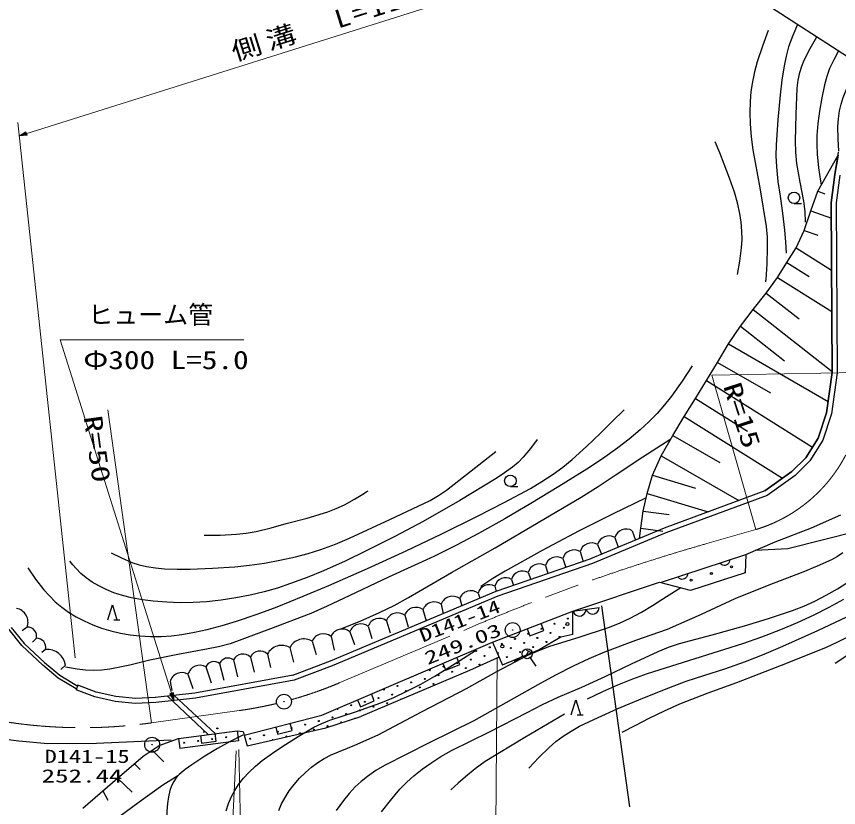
# Model space of a CAD drawing. Units: millimetres, scale not verified. Extents: x 40000 to 680000, y 20000 to 380000.
# Drawn here: x 452501 to 534672, y 239646 to 318663 of the extents above; entities that cross this region are included whole.
import ezdxf
from ezdxf.enums import TextEntityAlignment as Align

# ---------------------------------------------------------------- set-up
doc = ezdxf.new("R2010")
doc.units = ezdxf.units.MM
doc.header["$LTSCALE"] = 1000
doc.linetypes.add('CHAIN', pattern=[18.5, 12, -1.5, 3.5, -1.5])
for name, color, linetype, lineweight in [('M-BGD', 7, 'Continuous', 25), ('M-BGD-HTXT', 7, 'Continuous', 13), ('M-BMK', 2, 'CHAIN', 13), ('M-BMK-SRVR', 3, 'Continuous', 25), ('M-STR-STRC', 7, 'Continuous', 25)]:
    doc.layers.add(name, color=color, linetype=linetype, lineweight=lineweight)
doc.styles.add('ＭＳ ゴシック', font='')
doc.styles.get('ＭＳ ゴシック').set_extended_font_data('MS Gothic')

# ---------------------------------------------------------------- blocks, each defined once
blk = doc.blocks.new('BUHIN527')
at = {"color": 3, "linetype": 'Continuous', "lineweight": 25}
for radius in [746, 22.5]:
    blk.add_circle((0, 0), radius, dxfattribs=at)
blk = doc.blocks.new('BUHIN530')
at = {"color": 7, "linetype": 'Continuous', "lineweight": 25}
blk.add_lwpolyline([(-261, -609), (-101, -624), (49, -601), (234, -540), (364, -437), (471, -314), (552, -125), (568, 38), (552, 203), (469, 380), (380, 501), (261, 609)], dxfattribs=at)
blk = doc.blocks.new('BUHIN547')
at = {"color": 7, "linetype": 'Continuous', "lineweight": 25}
blk.add_lwpolyline([(116, 486), (219, 421), (300, 340), (385, 222), (417, 101), (424, -22), (388, -172), (327, -279), (243, -372), (113, -441), (4, -477), (-116, -486)], dxfattribs=at)
blk = doc.blocks.new('BUHIN554')
at = {"color": 7, "linetype": 'Continuous', "lineweight": 25}
blk.add_lwpolyline([(-111, -742), (630, -853), (853, 630), (111, 742)], dxfattribs=at)
blk = doc.blocks.new('BUHIN626')
at = {"color": 7, "linetype": 'Continuous', "lineweight": 25}
blk.add_line((712, -268), (1027, 242), dxfattribs=at)
blk.add_lwpolyline([(394, -782), (-638, 395), (875, -4)], dxfattribs=at)
blk = doc.blocks.new('BUHIN627')
at = {"color": 7, "linetype": 'Continuous', "lineweight": 25}
blk.add_line((488, -302), (881, 333), dxfattribs=at)
blk.add_circle((0, 0), 574, dxfattribs=at)

msp = doc.modelspace()

# ---------------------------------------------------------------- linework, layer by layer
at = {"layer": 'M-BGD'}
for p, q in [((540240, 311617), (515208, 327783)), ((534301, 302872), (534674, 305116)), ((532602, 301198), (534622, 304800)), ((534622, 304800), (534301, 302872)), ((533944, 300061), (534301, 302872)), ((534301, 302872), (533944, 300061)), ((534796, 302799), (534445, 300031)), ((531916, 299242), (532602, 301198)), ((532602, 301198), (533314, 300948)), ((534027, 283104), (533944, 300061)), ((533944, 300061), (534027, 283104)), ((534445, 300031), (534527, 283072)), ((531230, 297285), (531916, 299242)), ((531916, 299242), (533952, 298528)), ((530422, 295565), (531230, 297285)), ((531230, 297285), (532596, 296806)), ((529493, 294081), (530422, 295565)), ((530422, 295565), (533977, 293338)), ((528563, 292597), (529493, 294081)), ((529493, 294081), (531740, 292673)), ((527450, 291030), (528563, 292597)), ((528563, 292597), (533998, 289192)), ((526153, 289379), (527450, 291030)), ((527450, 291030), (530732, 288451)), ((524855, 287727), (526153, 289379)), ((526153, 289379), (534027, 283192)), ((523667, 285972), (524855, 287727)), ((524855, 287727), (529283, 284249)), ((522588, 284113), (523667, 285972)), ((523667, 285972), (533632, 280189)), ((521486, 282287), (522588, 284113)), ((522588, 284113), (527857, 281055)), ((533481, 279070), (534027, 283104)), ((534027, 283104), (533481, 279070)), ((534527, 283072), (533970, 278957)), ((520362, 280496), (521486, 282287)), ((521486, 282287), (532078, 275639)), ((519238, 278705), (520362, 280496)), ((520362, 280496), (525570, 277227)), ((518096, 276801), (519238, 278705)), ((519238, 278705), (529071, 272533)), ((532646, 276549), (533481, 279070)), ((533481, 279070), (532646, 276549)), ((533970, 278957), (533102, 276335)), ((516938, 274784), (518096, 276801)), ((518096, 276801), (522797, 274101)), ((531416, 274578), (532646, 276549)), ((532646, 276549), (531416, 274578)), ((533102, 276335), (531808, 274262)), ((516082, 272859), (516938, 274784)), ((516938, 274784), (524720, 270315)), ((530008, 273206), (531416, 274578)), ((531416, 274578), (530008, 273206)), ((531808, 274262), (530330, 272822)), ((515527, 271024), (516082, 272859)), ((516082, 272859), (520366, 271563)), ((527313, 271269), (530008, 273206)), ((530008, 273206), (527313, 271269)), ((530330, 272822), (527551, 270824)), ((527313, 271269), (517237, 267564)), ((515136, 269257), (515527, 271024)), ((515527, 271024), (521630, 269179)), ((527551, 270824), (517420, 267099)), ((514910, 267556), (515136, 269257)), ((515136, 269257), (517736, 268910)), ((531963, 267579), (534892, 268880)), ((517237, 267564), (509870, 264474)), ((517420, 267099), (510063, 264013)), ((514047, 267301), (514370, 266362)), ((514773, 266531), (514910, 267556)), ((514910, 267556), (517096, 267264)), ((528328, 266175), (531963, 267579)), ((536972, 267347), (529605, 265474)), ((512311, 266604), (512649, 265640)), ((510576, 265907), (510974, 264938)), ((525394, 264936), (528328, 266175)), ((529605, 265474), (526323, 265329)), ((508840, 265210), (509151, 264227)), ((516981, 262171), (525394, 264936)), ((525394, 264936), (525352, 263094)), ((509900, 264486), (500425, 261212)), ((510063, 264013), (500603, 260744)), ((505369, 263816), (505621, 263007)), ((507105, 264513), (507398, 263621)), ((503634, 263119), (503913, 262417)), ((525352, 263094), (519858, 261340)), ((501973, 262436), (502184, 261819)), ((508421, 259366), (516770, 262143)), ((516770, 262143), (519856, 261343)), ((500313, 261753), (500458, 261223)), ((500425, 261212), (483862, 254280)), ((500603, 260744), (484048, 253816)), ((496806, 260516), (497009, 259782)), ((498652, 261070), (498830, 260544)), ((494959, 259962), (495163, 259010)), ((491306, 258861), (491641, 257698)), ((493133, 259411), (493439, 258288)), ((500089, 256159), (508125, 259245)), ((508117, 256935), (508125, 259245)), ((508125, 259245), (510748, 259634)), ((508125, 259245), (508421, 259366)), ((489479, 258310), (489854, 257098)), ((453046, 255840), (451741, 257448)), ((451982, 257627), (453266, 256044)), ((453576, 257662), (453068, 257282)), ((485825, 257208), (486294, 255931)), ((487652, 257759), (488007, 256532)), ((454495, 256549), (454113, 256168)), ((483944, 256738), (484245, 255365)), ((506919, 256659), (504748, 255413)), ((508117, 256935), (506919, 256659)), ((455124, 253881), (453046, 255840)), ((453266, 256044), (455330, 254099)), ((479829, 255622), (480181, 254165)), ((482062, 256267), (482465, 254932)), ((483016, 248883), (500089, 256159)), ((500088, 256159), (501073, 253861)), ((455413, 255435), (455031, 255119)), ((477595, 254976), (477898, 253633)), ((504737, 255404), (501059, 253856)), ((503121, 254756), (502260, 254248)), ((503691, 255258), (503374, 254691)), ((503457, 255388), (503922, 255129)), ((456851, 252821), (455317, 254110)), ((472813, 254038), (473232, 252369)), ((474184, 254386), (474590, 252710)), ((475890, 254681), (476275, 253170)), ((483862, 254280), (480080, 252828)), ((500517, 254552), (497780, 253350)), ((500723, 254677), (500517, 254552)), ((503836, 254598), (504404, 253775)), ((456676, 252576), (455124, 253881)), ((457410, 253875), (456933, 253432)), ((471441, 253689), (471960, 252097)), ((484048, 253816), (480259, 252361)), ((497780, 253350), (486937, 248729)), ((458469, 251489), (456676, 252576)), ((458625, 251746), (456851, 252821)), ((469647, 252955), (470120, 251534)), ((480170, 252853), (470333, 251072)), ((480259, 252361), (470405, 250577)), ((458650, 251867), (458471, 251400)), ((460472, 251171), (458650, 251867)), ((467853, 252221), (468040, 251349)), ((460327, 250692), (458471, 251400)), ((462354, 250229), (460327, 250692)), ((462432, 250724), (460472, 251171)), ((464393, 250552), (462432, 250724)), ((466404, 250641), (464393, 250552)), ((470333, 251072), (466372, 250639)), ((467612, 250775), (471679, 246937)), ((472375, 247029), (468282, 250848)), ((464382, 250052), (462354, 250229)), ((466426, 250142), (464382, 250052)), ((470405, 250577), (466426, 250142)), ((475265, 246870), (483016, 248883)), ((483422, 247597), (486937, 248729)), ((475574, 245819), (483422, 247597)), ((452725, 246281), (450349, 246582)), ((466766, 245835), (468703, 246545)), ((468703, 246545), (474566, 247318)), ((468703, 246545), (468834, 245554)), ((474566, 247318), (475164, 247257)), ((474566, 247318), (474697, 246326)), ((475164, 247257), (475265, 246870)), ((475265, 246870), (475574, 245819)), ((455625, 246013), (452725, 246281)), ((460511, 246049), (455625, 246013)), ((467978, 246366), (460511, 246049)), ((465164, 244763), (466766, 245835)), ((474697, 246326), (468834, 245554)), ((466063, 245364), (467229, 244226)), ((462107, 242160), (465164, 244763)), ((464289, 244018), (464882, 243439)), ((462605, 242584), (464058, 241166)), ((467118, 241918), (468647, 242848)), ((459150, 239569), (462107, 242160)), ((464783, 240227), (467118, 241918)), ((461130, 241304), (461650, 240396)), ((462744, 238705), (464783, 240227))]:
    msp.add_line(p, q, dxfattribs=at)
for points in [[(527651, 317264), (527067, 315704), (526538, 314120), (526270, 313141), (526058, 312137), (525917, 311158), (525836, 310160), (525809, 309056), (525843, 307942), (525950, 306636), (526117, 305339), (526803, 301533), (527434, 297698), (527522, 296624), (527550, 295549), (527501, 293963), (527392, 292364), (527384, 292264), (527376, 292154)], [(530552, 317874), (530087, 316755), (529680, 315620), (529422, 314681), (529222, 313726), (529008, 312301), (528850, 310851), (528609, 308335), (528429, 305830), (528413, 304737), (528458, 303645), (528609, 302187), (528822, 300721), (529077, 299015), (529273, 297308), (529365, 296165), (529444, 295022)], [(531365, 298110), (531320, 299170), (531215, 300222), (530823, 302102), (530492, 303983), (530405, 305111), (530378, 306247), (530428, 308868), (530538, 311500), (530640, 312283), (530802, 313060), (530994, 313693), (531243, 314309), (531845, 315472), (532497, 316618)], [(534669, 315215), (534195, 314344), (533778, 313451), (533494, 312665), (533264, 311848), (532986, 310531), (532764, 309190), (532604, 307987), (532504, 306775), (532484, 305841), (532524, 304897), (532669, 303547), (532875, 302198), (532908, 301999), (532940, 301801)], [(534703, 305224), (534627, 306439), (534610, 307665), (534658, 308444), (534768, 309229), (534921, 309914), (535132, 310580), (535414, 311240), (535751, 311876), (536294, 312774), (536883, 313632), (536918, 313680), (536959, 313736)], [(524579, 292897), (524809, 294225), (524978, 295555), (525026, 296379), (525014, 297213), (524934, 298105), (524793, 298995), (524556, 300056), (524261, 301105), (523783, 302526), (523252, 303919), (522796, 305036), (522325, 306156)], [(520026, 283755), (519024, 282230), (517976, 280745), (517282, 279860), (516541, 279013), (515717, 278173), (514842, 277366), (513750, 276452), (512612, 275578), (511069, 274481), (509496, 273437), (506729, 271706), (503915, 270017), (501321, 268493), (498698, 267023), (496479, 265852), (494234, 264735), (489702, 262654), (485179, 260526), (483566, 259751), (481930, 259032), (477906, 257494), (473859, 256012), (472682, 255705), (471489, 255457), (468645, 254935), (465820, 254356), (463836, 253880), (461842, 253464), (461028, 253372), (460208, 253340), (459398, 253367), (458584, 253456), (457994, 253555), (457407, 253669)], [(453630, 263583), (454410, 262473), (455241, 261397), (455789, 260779), (456387, 260195), (457023, 259664), (457707, 259172), (458469, 258702), (459262, 258283), (460126, 257897), (461011, 257569), (461941, 257288), (462886, 257065), (463852, 256898), (464829, 256791), (465899, 256738), (466968, 256745), (468003, 256809), (469037, 256934), (470310, 257151), (471580, 257429), (473051, 257816), (474508, 258261), (476546, 258956), (478569, 259709), (481157, 260744), (483734, 261839), (487596, 263532), (491441, 265283), (495023, 266980), (498588, 268736), (501247, 270101), (503891, 271526), (505026, 272200), (506134, 272929), (507112, 273653), (508054, 274426), (509483, 275712), (510871, 277043), (512049, 278196), (513227, 279359)], [(504538, 276413), (503868, 275509), (503156, 274649), (502643, 274126), (502088, 273647), (501293, 273062), (500450, 272517), (496807, 270330), (493161, 268210), (490333, 266720), (487466, 265277), (485343, 264261), (483197, 263301), (481561, 262626), (479903, 262008), (478593, 261572), (477266, 261195), (475865, 260863), (474440, 260588), (472973, 260367), (471496, 260205), (470179, 260125), (468851, 260106), (467521, 260145), (466178, 260245), (465086, 260390), (464005, 260595), (463113, 260822), (462237, 261107), (461470, 261418), (460727, 261785), (460085, 262165), (459469, 262600), (458949, 263039), (458464, 263527), (458142, 263894), (457829, 264270)], [(484921, 257498), (486859, 258278), (488780, 259117), (490239, 259836), (491673, 260611), (495997, 263110), (500341, 265577), (504633, 268113), (508944, 270638), (510654, 271707), (512341, 272832), (515118, 274680), (517918, 276490)], [(461980, 265073), (463001, 264575), (464039, 264136), (464764, 263899), (465505, 263721), (466388, 263578), (467296, 263492), (468579, 263450), (469868, 263467), (472106, 263557), (474327, 263705), (475802, 263854), (477287, 264064), (478836, 264344), (480380, 264684), (481664, 265023), (482930, 265419), (484375, 265964), (485800, 266565), (489837, 268404), (493853, 270299), (494687, 270801), (495490, 271355), (497941, 273290), (500416, 275203)], [(471268, 266852), (472878, 266868), (474487, 266944), (475467, 267047), (476447, 267210), (477957, 267575), (479472, 268002), (481551, 268563), (483613, 269182), (484459, 269503), (485290, 269882), (486292, 270437), (487278, 271051), (487456, 271165), (487641, 271285)], [(515428, 270574), (512069, 268959), (508738, 267291), (505031, 265306), (501342, 263264), (500118, 262509), (498907, 261714)], [(535113, 265102), (534563, 264729), (533966, 264399), (532542, 263757), (531096, 263172), (527706, 261868), (524319, 260500), (520947, 258938), (517544, 257428), (514392, 256324), (511263, 255163), (509699, 254503), (508149, 253783), (506367, 252875), (504612, 251914), (501432, 250089), (498223, 248317), (493755, 246110), (489279, 243852), (488417, 243334), (487584, 242763), (486952, 242261), (486360, 241713), (485755, 241061), (485188, 240360), (484473, 239355)], [(488982, 239202), (489883, 240353), (490835, 241471), (491509, 242167), (492226, 242820), (493046, 243481), (493903, 244094), (494925, 244742), (495975, 245337), (499778, 247207), (503557, 249132), (505081, 249923), (506641, 250663), (509007, 251664), (511346, 252719), (513973, 254009), (516629, 255246), (517685, 255668), (518770, 256036), (522036, 256883), (525286, 257787), (527683, 258527), (530072, 259326), (531189, 259760), (532290, 260251), (533432, 260850), (534551, 261503), (536074, 262470)], [(478725, 239341), (479007, 240002), (479346, 240641), (479768, 241305), (480247, 241946), (480791, 242573), (481377, 243157), (481988, 243682), (482633, 244157), (483268, 244554), (483944, 244903), (486311, 245872), (488653, 246897), (493057, 249227), (497482, 251544), (500525, 253223), (503603, 254854), (504699, 255343), (505817, 255777), (508757, 256667), (511687, 257617), (512776, 258065), (513852, 258572), (514978, 259177), (516084, 259840), (517485, 260728), (518899, 261617)], [(535174, 260432), (533700, 259622), (532189, 258860), (530535, 258097), (528856, 257388), (526977, 256663), (525078, 255996), (520321, 254489), (515553, 252991), (514065, 252464), (512590, 251877), (511067, 251198), (509549, 250481)], [(503714, 243570), (504713, 244637), (505750, 245655), (506420, 246235), (507134, 246772), (507946, 247291), (508794, 247761), (510647, 248656), (512530, 249498), (515095, 250580), (517697, 251611), (519429, 252256), (521191, 252848), (523291, 253504), (525377, 254219), (527248, 254962), (529099, 255761), (532585, 257328), (536053, 258953)], [(503544, 257493), (503812, 256792), (505213, 257328), (504945, 258029)], [(535754, 256768), (534574, 256165), (533355, 255610), (528922, 253828), (524462, 252100), (521605, 251060), (518770, 249964), (517229, 249279), (515713, 248539), (514364, 247842), (513011, 247126)], [(534339, 254059), (537408, 256108)], [(473447, 239334), (473690, 240046), (473993, 240743), (474326, 241357), (474712, 241942), (475201, 242565), (475744, 243159), (476384, 243770), (477062, 244335), (478081, 245088), (479135, 245792), (480668, 246758), (482238, 247676), (483010, 248045), (483818, 248364), (486376, 249207), (488907, 250105), (490226, 250652), (491522, 251256), (492926, 251981), (494310, 252762), (496368, 254028), (498395, 255342)], [(468209, 250415), (467860, 250992), (468164, 251087), (468208, 250417)], [(468054, 250905), (468094, 250778), (468036, 250900), (468072, 250911), (468094, 250778)], [(507295, 248985), (503310, 246649), (499357, 244261), (498358, 243516), (497386, 242716), (496646, 242071), (495905, 241411)], [(478414, 247688), (478603, 246962), (480055, 247339), (479866, 248065)], [(475121, 246866), (473849, 246238), (472611, 245560), (471315, 244762), (470031, 243900), (469377, 243437), (468769, 242932), (468474, 242614), (468227, 242259), (468008, 241825), (467837, 241350), (467683, 240703), (467587, 240045), (467535, 239290), (467544, 238532), (467620, 237720), (467757, 236906), (468022, 235666), (468297, 234419)], [(470891, 246833), (470989, 246090), (472476, 246286), (472378, 247029)]]:
    msp.add_lwpolyline(points, dxfattribs=at)
for points in [[(468232, 250342), (468185, 251114), (467827, 251001)], [(468186, 250489), (467895, 250973), (468145, 251052)], [(468163, 250560), (467930, 250955), (468127, 251017)], [(468140, 250634), (467966, 250937), (468109, 250982)], [(468117, 250705), (468001, 250918), (468090, 250946)]]:
    msp.add_lwpolyline(points, close=True, dxfattribs=at)
for centre, radius in [((523974, 263680), 99.5), ((521958, 263018), 99.5), ((519943, 262355), 99.5), ((506293, 258009), 49.7), ((507578, 257977), 149), ((507614, 258514), 49.7), ((504972, 257504), 49.7), ((507206, 257601), 49.7), ((502331, 256493), 49.7), ((503651, 256998), 49.7), ((504565, 256591), 49.7), ((505885, 257096), 49.7), ((506798, 256688), 49.7), ((499802, 255649), 49.7), ((501069, 255754), 149), ((501010, 255988), 49.7), ((501923, 255580), 49.7), ((503244, 256085), 49.7), ((504157, 255678), 49.7), ((505478, 256183), 49.7), ((498433, 255293), 49.7), ((499295, 254786), 49.7), ((500602, 255075), 49.7), ((502836, 255172), 49.7), ((503552, 255009), 498), ((496558, 254075), 49.7), ((497927, 254431), 49.7), ((498789, 253924), 49.7), ((501515, 254667), 49.7), ((493820, 253364), 49.7), ((495189, 253720), 49.7), ((496051, 253213), 49.7), ((497420, 253569), 49.7), ((493314, 252502), 49.7), ((494682, 252858), 49.7), ((489207, 251436), 49.7), ((490576, 251791), 49.7), ((491945, 252147), 49.7), ((492807, 251640), 49.7), ((494176, 251996), 49.7), ((488700, 250574), 49.7), ((490069, 250929), 49.7), ((491438, 251285), 49.7), ((485963, 249863), 49.7), ((487332, 250218), 49.7), ((489563, 250067), 49.7), ((485456, 249000), 49.7), ((486825, 249356), 49.7), ((488194, 249711), 49.7), ((482719, 248289), 49.7), ((484087, 248645), 49.7), ((472579, 247545), 49.7), ((479981, 247578), 49.7), ((481350, 247934), 49.7), ((482212, 247427), 49.7), ((483581, 247783), 49.7), ((472068, 246484), 49.7), ((473470, 246669), 49.7), ((475875, 246512), 49.7), ((477243, 246867), 49.7), ((478612, 247223), 49.7), ((480843, 247072), 49.7), ((469264, 246115), 49.7), ((470666, 246300), 49.7)]:
    msp.add_circle(centre, radius, dxfattribs=at)
for centre, radius, start, end in [((513441, 266302), 1169, 58.75317, 165.01343), ((511705, 265605), 1169, 58.75317, 165.01343), ((509970, 264908), 1169, 58.75317, 165.01343), ((506499, 263513), 1169, 58.75317, 165.01343), ((508234, 264210), 1169, 58.75317, 165.01343), ((504763, 262816), 1169, 58.75317, 165.01343), ((503060, 262154), 1122, 59.22559, 165.48584), ((525312, 263004), 99.5, 66.64951, 149.70609), ((501399, 261471), 1122, 59.22559, 165.48584), ((523297, 262341), 99.5, 85.2038, 130.21196), ((497937, 260100), 1205, 53.5675, 159.82776), ((499738, 260788), 1122, 59.22559, 165.48584), ((496090, 259547), 1205, 53.5675, 159.82776), ((494253, 259002), 1192, 53.64697, 159.9071), ((452242, 258143), 1418, 340.18433, 79.47559), ((490599, 257900), 1192, 53.64697, 159.9071), ((492426, 258451), 1192, 53.64697, 159.9071), ((488772, 257349), 1192, 53.64697, 159.9071), ((453618, 256761), 902, 346.39038, 92.65063), ((485061, 256267), 1212, 50.90833, 157.16846), ((486945, 256799), 1192, 53.64697, 159.9071), ((508119, 257193), 49.7, 91.17343, 268.4347), ((454536, 255648), 902, 346.39038, 92.65063), ((481251, 254887), 1601, 59.5708, 152.66748), ((483179, 255797), 1212, 50.90833, 157.16846), ((479018, 254241), 1601, 59.5708, 152.66748), ((455577, 253588), 1855, 8.92871, 95.07397), ((475148, 253894), 1082, 46.68677, 152.9469), ((476853, 254189), 1082, 46.68677, 152.9469), ((472258, 253349), 884, 51.12756, 157.3877), ((473629, 253698), 884, 51.12756, 157.3877), ((469025, 251915), 1212, 59.12634, 165.38647), ((470819, 252649), 1212, 59.12634, 165.38647), ((490931, 250422), 49.7, 61.61365, 165.15235), ((484594, 249507), 49.7, 138.67754, 87.48889), ((484950, 248138), 49.7, 307.74664, 267.94093), ((486318, 248494), 49.7, 61.35227, 154.3353), ((471223, 247146), 49.7, 8.61778, 196.96447), ((479474, 246716), 49.7, 357.2173, 208.32533), ((478106, 246361), 49.7, 50.9933, 154.54933)]:
    msp.add_arc(centre, radius, start, end, dxfattribs=at)
at = {"layer": 'M-BGD-HTXT'}
for p, q in [((452795, 306744), (516618, 326872)), ((458358, 254604), (452655, 308063)), ((468232, 250342), (456870, 286352)), ((456870, 286352), (475225, 286352)), ((521994, 282838), (537030, 283123)), ((521994, 282838), (526401, 267412)), ((466000, 248104), (461624, 279366)), ((500559, 254541), (500371, 232417)), ((473569, 227340), (474467, 245327)), ((475116, 228359), (474727, 245450))]:
    msp.add_line(p, q, dxfattribs=at)
for points in [[(452795, 306744), (453567, 306791), (453454, 307148)], [(452942, 306790), (453427, 307080), (453506, 306830)], [(453014, 306813), (453408, 307045), (453470, 306848)], [(453087, 306836), (453390, 307010), (453435, 306867)], [(453158, 306858), (453371, 306975), (453400, 306885)]]:
    msp.add_lwpolyline(points, close=True, dxfattribs=at)
for points in [[(452869, 306767), (453445, 307116), (453541, 306812), (452871, 306767)], [(453359, 306921), (453232, 306881), (453353, 306939), (453364, 306904), (453232, 306881)]]:
    msp.add_lwpolyline(points, dxfattribs=at)
at = {"layer": 'M-BMK'}
for p, q in [((521500, 266011), (526401, 267412)), ((484769, 252094), (498636, 257950)), ((466000, 248104), (474752, 249329))]:
    msp.add_line(p, q, dxfattribs=at)
for centre, radius, start, end in [((522059, 281801), 15030, 286.79333, 5.04749), ((576447, 73707), 200000, 105.94623, 112.8956), ((459069, 297621), 50000, 234.23595, 277.96806), ((469207, 288943), 40000, 285.60161, 292.8956), ((469207, 288943), 40000, 277.96806, 283.45299)]:
    msp.add_arc(centre, radius, start, end, dxfattribs=at)
at = {"layer": 'M-BMK-SRVR'}
for radius in [746, 22.5]:
    msp.add_circle((479241, 250222), radius, dxfattribs=at)
at = {"layer": 'M-STR-STRC'}
msp.add_line((510981, 259794), (513781, 239723), dxfattribs=at)

# ---------------------------------------------------------------- block references
at = {"layer": 'M-BGD', "rotation": 301.62852}
for name, p in [('BUHIN627', (530220, 300554)), ('BUHIN627', (501870, 272278)), ('BUHIN547', (523291, 264245)), ('BUHIN547', (519084, 262863)), ('BUHIN626', (462084, 259149)), ('BUHIN530', (508781, 259342)), ('BUHIN530', (510092, 259537)), ('BUHIN554', (495820, 254340)), ('BUHIN554', (487284, 250702)), ('BUHIN626', (508407, 249641))]:
    msp.add_blockref(name, p, dxfattribs=at)
at = {"layer": 'M-BMK-SRVR', "rotation": 301.62852}
for p in [(502097, 257376), (466064, 245920)]:
    msp.add_blockref('BUHIN527', p, dxfattribs=at)

# ---------------------------------------------------------------- texts
at = {"layer": 'M-BGD-HTXT', "style": 'ＭＳ ゴシック'}
msp.add_text('ヒューム管', height=1833, dxfattribs=at).set_placement((459663, 287411), align=Align.BOTTOM_LEFT)
for s, height, width, p in [('Φ300 L=5.0', 1833, 1.25, (459181, 282886)), ('D141-15', 1320, 1.35, (455325, 243705)), ('252.44', 1320, 1.5, (455018, 241750))]:
    msp.add_text(s, height=height, dxfattribs=dict(at, width=width)).set_placement(p, align=Align.BOTTOM_LEFT)
for s, height, rotation, width, p in [('R=15', 1833, 287.9, 1.35, (522593, 281584)), ('R=50', 1833, 277.8, 1.35, (458673, 278601)), ('D141-14', 1320, 21.4, 1.35, (493258, 255761)), ('249.03', 1320, 21.9, 1.5, (493751, 253506))]:
    msp.add_text(s, height=height, rotation=rotation, dxfattribs=dict(at, width=width)).set_placement(p, align=Align.BOTTOM_LEFT)
at = {"layer": 'M-BGD-HTXT', "insert": (474401, 314001), "char_height": 1833, "attachment_point": 7, "rotation": 17.5, "style": 'ＭＳ ゴシック'}
msp.add_mtext('\\T1.2;\\W1.2;側溝\u3000L=118.0', dxfattribs=at)

doc.saveas('drawing.dxf')
